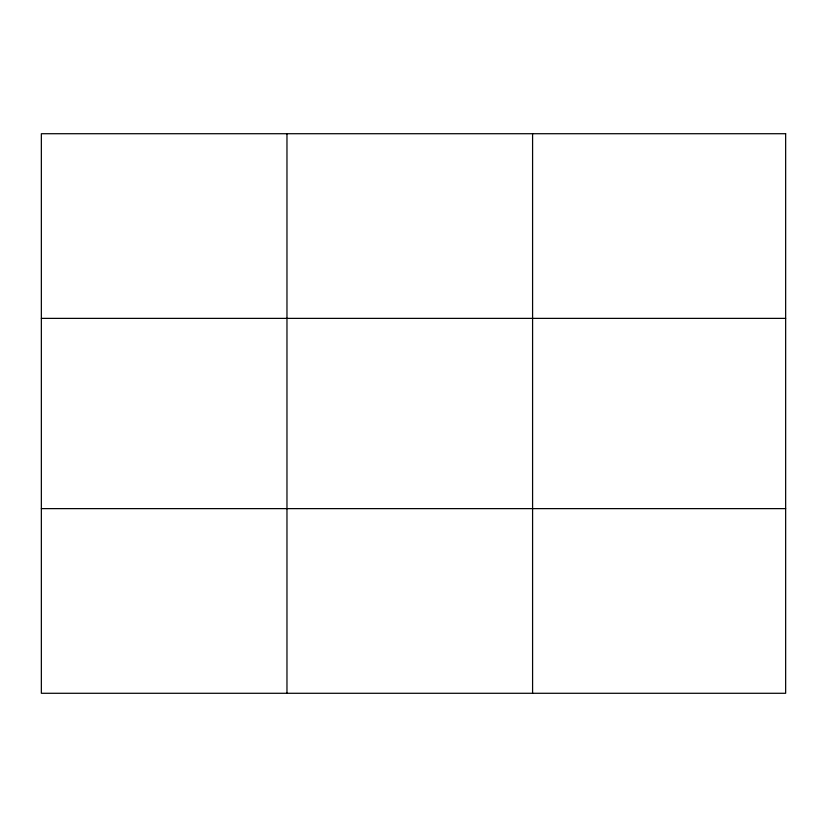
<?xml version="1.0" encoding="UTF-8"?>
<svg xmlns="http://www.w3.org/2000/svg" width="827" height="827" viewBox="0 0 827 827"><rect width="100%" height="100%" fill="white"/><g stroke="black" fill="none" stroke-linecap="round" stroke-linejoin="round"><path stroke-width="1.24" d="M286.969 133.716L286.969 693.284M532.588 133.716L532.588 693.284M41.35 318.374L785.65 318.374M41.35 508.626L785.65 508.626M785.65 133.716L785.65 693.284L41.35 693.284L41.35 133.716L785.65 133.716"/></g></svg>
